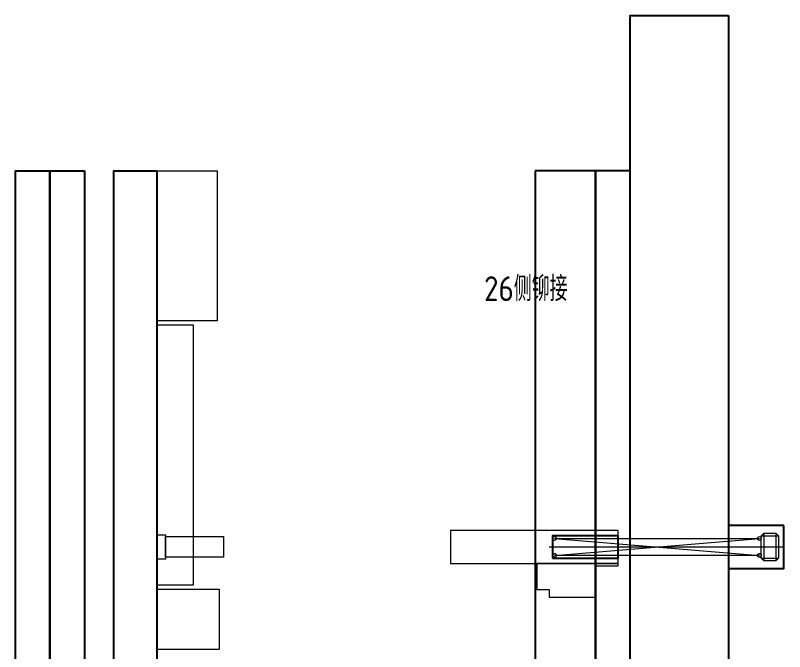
# Model space of a CAD drawing. Header units: millimetres. Extents: x 14989 to 15435, y 3971 to 4671.
# Drawn here: x 14988.9 to 15434.6, y 4301.8 to 4670.5 of the extents above; entities that cross this region are included whole.
import ezdxf

# ---------------------------------------------------------------- set-up
doc = ezdxf.new("R2010")
doc.units = ezdxf.units.MM
doc.linetypes.add('CENTER', pattern=[0])
doc.linetypes.add('HIDDEN', pattern=[0])
for name, color, linetype in [('B2', 255, 'Continuous'), ('DIE', 7, 'Continuous'), ('DIE_P', 2, 'Continuous'), ('DIM', 4, 'Continuous'), ('LB', 7, 'Continuous'), ('LP', 255, 'Continuous'), ('PH', 255, 'Continuous'), ('PPS', 7, 'Continuous'), ('PRESS', 3, 'Continuous'), ('PS', 7, 'Continuous'), ('UB', 255, 'Continuous')]:
    doc.layers.add(name, color=color, linetype=linetype)
doc.styles.add('LYJ', font='gbenor.shx', dxfattribs={"bigfont": 'gbcbig.shx'})

msp = doc.modelspace()

# ---------------------------------------------------------------- linework, layer by layer
at = {"layer": 'B2', "linetype": 'Continuous', "elevation": 0}
msp.add_lwpolyline([(15434.09, 4374.95), (15402.09, 4374.95), (15402.09, 4349.95), (15434.09, 4349.95)], close=True, dxfattribs=at)
at = {"layer": 'DIE', "linetype": 'Continuous', "elevation": 0, "flags": 128}
msp.add_lwpolyline([(15290.09, 4580.53), (15290.09, 4060.53), (15325.09, 4060.53), (15325.09, 4580.53)], close=True, dxfattribs=at)
at = {"layer": 'DIE_P', "color": 2, "linetype": 'Continuous', "lineweight": 15, "elevation": 0}
for points in [[(15241.09, 4352.95), (15338.09, 4352.95), (15338.09, 4371.95), (15241.09, 4371.95)], [(15325.09, 4352.95), (15325.09, 4351.55), (15338.09, 4351.55), (15338.09, 4352.95)]]:
    msp.add_lwpolyline(points, close=True, dxfattribs=at)
at = {"layer": 'DIE_P', "linetype": 'HIDDEN', "elevation": 0}
msp.add_lwpolyline([(15300.09, 4355.95), (15338.09, 4355.95), (15338.09, 4368.95), (15300.09, 4368.95)], close=True, dxfattribs=at)
at = {"layer": 'DIE_P', "linetype": 'Continuous', "lineweight": 15, "elevation": 0}
msp.add_lwpolyline([(15291.09, 4337.85), (15298.09, 4337.85), (15298.09, 4333.35), (15325.09, 4333.35), (15325.09, 4352.85), (15291.09, 4352.85)], close=True, dxfattribs=at)
at = {"layer": 'LB', "linetype": 'Continuous', "elevation": 0, "flags": 128}
msp.add_lwpolyline([(15325.09, 4580.53), (15325.09, 4060.53), (15345.09, 4060.53), (15345.09, 4580.53)], close=True, dxfattribs=at)
at = {"layer": 'LP', "linetype": 'Continuous', "elevation": 0, "flags": 128}
msp.add_lwpolyline([(15402.09, 4670.53), (15402.09, 3970.53), (15345.09, 3970.53), (15345.09, 4670.53)], close=True, dxfattribs=at)
at = {"layer": 'PH', "linetype": 'Continuous', "elevation": 0, "flags": 128}
msp.add_lwpolyline([(15028.89, 4580.53), (15028.89, 4060.53), (15008.89, 4060.53), (15008.89, 4580.53)], close=True, dxfattribs=at)
at = {"layer": 'PPS', "linetype": 'Continuous', "elevation": 0, "flags": 128}
msp.add_lwpolyline([(15070.89, 4580.53), (15070.89, 4060.53), (15045.89, 4060.53), (15045.89, 4580.53)], close=True, dxfattribs=at)
at = {"layer": 'PRESS', "color": 3, "linetype": 'Continuous', "lineweight": 15}
for p, q in [((15421.09, 4368.95, 0), (15422.59, 4370.45, 0)), ((15421.09, 4355.95, 0), (15421.09, 4368.95, 0)), ((15421.09, 4368.95, 0), (15431.09, 4368.95, 0)), ((15422.59, 4370.45, 0), (15429.59, 4370.45, 0)), ((15422.59, 4370.45, 0), (15422.59, 4354.45, 0)), ((15429.59, 4370.45, 0), (15431.09, 4368.95, 0)), ((15429.59, 4370.45, 0), (15429.59, 4354.45, 0)), ((15431.09, 4368.95, 0), (15431.09, 4355.95, 0)), ((15422.59, 4354.45, 0), (15421.09, 4355.95, 0)), ((15421.09, 4355.95, 0), (15431.09, 4355.95, 0)), ((15431.09, 4355.95, 0), (15429.59, 4354.45, 0)), ((15429.59, 4354.45, 0), (15422.59, 4354.45, 0))]:
    msp.add_line(p, q, dxfattribs=at)
at = {"layer": 'PRESS', "color": 2, "linetype": 'Continuous', "lineweight": 15}
for p, q in [((15301.2, 4367.34, 0), (15419.98, 4367.34, 0)), ((15301.2, 4367.34, 0), (15419.98, 4357.56, 0)), ((15301.2, 4357.56, 0), (15419.98, 4367.34, 0)), ((15419.98, 4357.56, 0), (15301.2, 4357.56, 0))]:
    msp.add_line(p, q, dxfattribs=at)
at = {"layer": 'PRESS', "color": 2, "linetype": 'CENTER', "lineweight": 15}
msp.add_line((15298.2, 4362.45, 0), (15422.98, 4362.45, 0), dxfattribs=at)
at = {"layer": 'PRESS', "color": 3, "linetype": 'CENTER', "lineweight": 15}
msp.add_line((15417.59, 4362.45, 0), (15434.59, 4362.45, 0), dxfattribs=at)
at = {"layer": 'PRESS', "linetype": 'Continuous', "lineweight": 15}
for points in [[(15070.89, 4369.45), (15075.89, 4369.45), (15075.89, 4355.45), (15070.89, 4355.45)], [(15075.89, 4368.45), (15109.39, 4368.45), (15109.39, 4356.45), (15075.89, 4356.45)]]:
    msp.add_lwpolyline(points, close=True, dxfattribs=at)
at = {"layer": 'PRESS', "color": 2, "linetype": 'Continuous', "lineweight": 15}
for centre in [(15301.2, 4367.34, 0), (15419.98, 4367.34, 0), (15301.2, 4357.56, 0), (15419.98, 4357.56, 0)]:
    msp.add_circle(centre, 1.11, dxfattribs=at)
at = {"layer": 'PS', "linetype": 'Continuous', "lineweight": 15, "elevation": 0}
for points in [[(15070.89, 4493.53), (15070.89, 4580.53), (15105.89, 4580.53), (15105.89, 4493.53)], [(15070.89, 4338.03), (15106.89, 4338.03), (15106.89, 4303.03), (15070.89, 4303.03)]]:
    msp.add_lwpolyline(points, close=True, dxfattribs=at)
at = {"layer": 'PS', "linetype": 'Continuous', "lineweight": 15}
msp.add_lwpolyline([(15070.89, 4491.02), (15070.89, 4340.52), (15092.09, 4340.52), (15092.09, 4491.02)], close=True, dxfattribs=at)
at = {"layer": 'UB', "linetype": 'Continuous', "elevation": 0, "flags": 128}
msp.add_lwpolyline([(15008.89, 4580.53), (15008.89, 4060.53), (14988.89, 4060.53), (14988.89, 4580.53)], close=True, dxfattribs=at)

# ---------------------------------------------------------------- texts
at = {"layer": 'DIM', "color": 2, "lineweight": 0, "style": 'LYJ'}
msp.add_text('26侧铆接 ', height=14.4, dxfattribs=at).set_placement((15260.44, 4504.94, 0))

doc.saveas('drawing.dxf')
